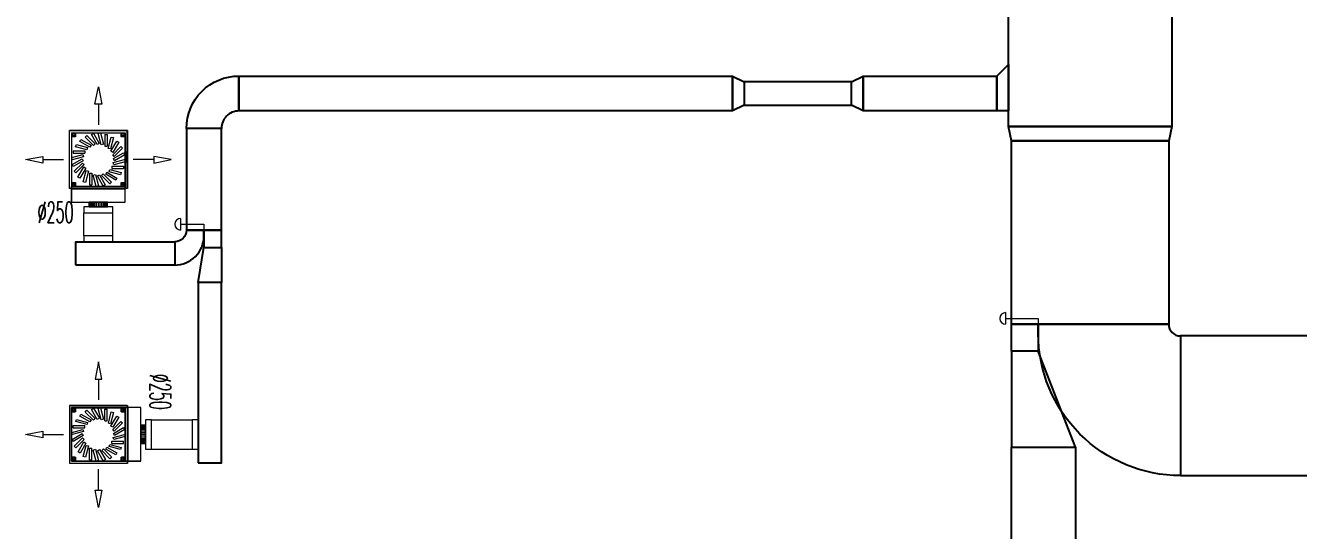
# Model space of a CAD drawing. Header units: inches. Extents: x -172 to 5713, y -54 to 3470.
# Drawn here: x -155 to 938, y 831 to 1265 of the extents above; entities that cross this region are included whole.
import ezdxf
from ezdxf.enums import TextEntityAlignment as Align

# ---------------------------------------------------------------- set-up
doc = ezdxf.new("R2010")
doc.units = ezdxf.units.IN
doc.header["$MEASUREMENT"] = 0
doc.layers.add('MTY-UFLEME-KANALI', color=20, linetype='Continuous')
for name, color, linetype, lineweight in [('MTY-UFLEME-KANALI-CAP', 21, 'Continuous', 0), ('MTY-UFLEME-KANALI-Flex', 21, 'ZIGZAG', 0), ('STM-U-MENFEZ', 2, 'Continuous', 0), ('VDI3805_Objects', 7, 'Continuous', 0)]:
    doc.layers.add(name, color=color, linetype=linetype, lineweight=lineweight)
doc.styles.add('CAP', font='simplxtw.shx', dxfattribs={"width": 0.65})
doc.linetypes.add('ZIGZAG', pattern='A,0.0001,-0.2,[131,ltypeshp.shx,S=0.2,R=0,X=-0.2,Y=0],-0.4,[131,ltypeshp.shx,S=0.2,R=180.00002,X=0.2,Y=0],-0.2', length=0.8001)

# ---------------------------------------------------------------- blocks, each defined once
blk = doc.blocks.new('A$C19886442')
at = {"layer": 'STM-U-MENFEZ'}
for points in [[(5.1, 48.8), (8, 48.8), (5.1, 63.7), (2.3, 48.8), (5.1, 48.8), (5.1, 31)], [(-42.6, 1.2), (-42.6, -1.7), (-57.5, 1.2), (-42.6, 4.1), (-42.6, 1.2), (-24.8, 1.2)], [(5.1, -46.5), (8, -46.5), (5.1, -61.4), (2.3, -46.5), (5.1, -46.5), (5.1, -28.7)]]:
    blk.add_lwpolyline(points, dxfattribs=at)
at = {"layer": 'VDI3805_Objects', "color": 7}
for p, q in [((-19.8, 26.1), (30, 26.1)), ((-19.8, 26.1), (-19.8, -23.7)), ((-6.2, 20.5), (-4.7, 22)), ((-4.7, 22), (2.3, 14.9)), ((-1.8, 24.3), (-1.8, 24.4)), ((-1.8, 24.4), (7.7, 24.4)), ((7.7, 24.3), (-1.8, 24.3)), ((-0.8, 22.8), (1, 23.8)), ((4.2, 14.2), (-0.8, 22.8)), ((1, 23.8), (6, 15.2)), ((5, 23.6), (7, 24.1)), ((7.6, 13.9), (5, 23.6)), ((7, 24.1), (9.6, 14.5)), ((7.7, 24.3), (7.7, 24.4)), ((10.8, 22.9), (12.8, 22.9)), ((10.8, 12.9), (10.8, 22.9)), ((12.8, 12.9), (12.8, 22.9)), ((30, 26.1), (30, -23.7)), ((-14.3, 12.3), (-13.8, 14.2)), ((-4.6, 9.7), (-14.3, 12.3)), ((-13.8, 14.2), (-4.1, 11.6)), ((-10.8, 17), (-9.8, 18.7)), ((-2.1, 12), (-10.8, 17)), ((-9.8, 18.7), (-1.1, 13.7)), ((0.9, 13.5), (-6.2, 20.5)), ((-4.1, 11.6), (-4.6, 9.7)), ((-1.1, 13.7), (-2.1, 12)), ((2.3, 14.9), (0.9, 13.5)), ((6, 15.2), (4.2, 14.2)), ((9.6, 14.5), (7.6, 13.9)), ((10.8, 12.9), (12.8, 12.9)), ((13.7, 11), (16.2, 20.7)), ((15.6, 10.5), (13.7, 11)), ((18.2, 20.1), (15.6, 10.5)), ((15.9, 8.5), (20.9, 17.1)), ((16.2, 20.7), (18.2, 20.1)), ((17.4, 5.4), (24.5, 12.5)), ((22.6, 16.1), (17.6, 7.5)), ((25.9, 11.1), (18.8, 4)), ((20.9, 17.1), (22.6, 16.1)), ((24.5, 12.5), (25.9, 11.1)), ((-17.8, 3), (-8.1, 5.6)), ((-17.3, 1.1), (-17.8, 3)), ((-17.5, -3), (-8.8, 2)), ((-7.6, 3.7), (-17.3, 1.1)), ((-16.5, 8.9), (-6.5, 8.9)), ((-16.5, 6.9), (-16.5, 8.9)), ((-16.5, 6.9), (-6.5, 6.9)), ((-7.8, 0.3), (-16.5, -4.7)), ((-8.8, 2), (-7.8, 0.3)), ((-8.1, 5.6), (-7.6, 3.7)), ((-6.5, 6.9), (-6.5, 8.9)), ((17.6, 7.5), (15.9, 8.5)), ((18.8, 4), (17.4, 5.4)), ((17.9, -1.3), (27.5, 1.3)), ((18.1, 2.1), (26.8, 7.1)), ((19.1, 0.4), (18.1, 2.1)), ((27.8, 5.4), (19.1, 0.4)), ((26.8, 7.1), (27.8, 5.4)), ((27.5, 1.3), (28.1, -0.6)), ((-16.5, -4.7), (-17.5, -3)), ((-15.6, -8.7), (-8.5, -1.6)), ((-14.2, -10.1), (-15.6, -8.7)), ((-7.1, -3), (-14.2, -10.1)), ((-12.3, -13.7), (-7.3, -5.1)), ((-5.6, -6.1), (-10.6, -14.7)), ((-8.5, -1.6), (-7.1, -3)), ((-7.9, -17.7), (-5.3, -8.1)), ((-7.3, -5.1), (-5.6, -6.1)), ((-3.4, -8.6), (-6, -18.3)), ((-5.3, -8.1), (-3.4, -8.6)), ((-2.5, -20.5), (-2.5, -10.5)), ((-2.5, -10.5), (-0.5, -10.5)), ((-0.5, -20.5), (-0.5, -10.5)), ((11.4, -11.3), (12.4, -9.6)), ((12.4, -9.6), (21.1, -14.6)), ((14.4, -9.2), (14.9, -7.3)), ((24.1, -11.8), (14.4, -9.2)), ((14.9, -7.3), (24.6, -9.9)), ((16.8, -4.5), (26.8, -4.5)), ((16.8, -6.5), (16.8, -4.5)), ((16.8, -6.5), (26.8, -6.5)), ((18.4, -3.2), (17.9, -1.3)), ((28.1, -0.6), (18.4, -3.2)), ((24.6, -9.9), (24.1, -11.8)), ((26.8, -6.5), (26.8, -4.5)), ((-10.6, -14.7), (-12.3, -13.7)), ((-6, -18.3), (-7.9, -17.7)), ((-2.5, -20.5), (-0.5, -20.5)), ((0.7, -12.1), (2.7, -11.5)), ((3.3, -21.7), (0.7, -12.1)), ((2.7, -11.5), (5.3, -21.2)), ((5.3, -21.2), (3.3, -21.7)), ((4.3, -12.7), (6.1, -11.7)), ((9.3, -21.4), (4.3, -12.7)), ((6.1, -11.7), (11.1, -20.4)), ((8, -12.5), (9.4, -11.1)), ((15, -19.6), (8, -12.5)), ((11.1, -20.4), (9.3, -21.4)), ((9.4, -11.1), (16.4, -18.1)), ((20.1, -16.3), (11.4, -11.3)), ((16.4, -18.1), (15, -19.6)), ((21.1, -14.6), (20.1, -16.3)), ((30, -23.7), (-19.8, -23.7))]:
    blk.add_line(p, q, dxfattribs=at)
at = {"layer": 'VDI3805_Objects', "color": 0}
for p, q in [((29.9, 26), (-19.7, 26)), ((-19.7, 26), (-19.7, -23.6)), ((29.9, 26), (29.9, -23.6)), ((29.9, -23.6), (-19.7, -23.6))]:
    blk.add_line(p, q, dxfattribs=at)
at = {"layer": 'VDI3805_Objects', "color": 253}
for p, q in [((28.2, 24.3), (-17.9, 24.3)), ((-17.9, -21.8), (-17.9, 24.3)), ((-17.8, 24.2), (28.1, 24.2)), ((-17.8, -21.7), (-17.8, 24.2)), ((-14.8, 23.7), (-17.4, 23.7)), ((-17.4, 23.7), (-17.4, 20.7)), ((-17.4, 23.7), (-14.4, 23.7)), ((-16.4, 22.2), (-16.3, 22.3)), ((-16.3, 22.1), (-16.4, 22.2)), ((-16.3, 22.5), (-16.2, 22.6)), ((-16.3, 22.4), (-16.3, 22.5)), ((-16.3, 22.3), (-16.3, 22.4)), ((-16.3, 22), (-16.3, 22.1)), ((-16.3, 21.9), (-16.3, 22)), ((-16.2, 21.9), (-16.3, 21.9)), ((-16.2, 22.6), (-16.1, 22.6)), ((-16.1, 22.6), (-16, 22.7)), ((-16, 22.7), (-15.9, 22.7)), ((-15.9, 22.7), (-15.8, 22.7)), ((-15.9, 22.7), (-15.9, 22.7)), ((-15.8, 22.7), (-15.7, 22.7)), ((-15.7, 22.7), (-15.6, 22.6)), ((-15.6, 22.6), (-15.5, 22.6)), ((-15.5, 22.6), (-15.4, 22.5)), ((-15.4, 21.9), (-15.5, 21.9)), ((-15.4, 22.5), (-15.4, 22.4)), ((-15.4, 22.4), (-15.4, 22.3)), ((-15.4, 22.3), (-15.4, 22.2)), ((-15.4, 22.2), (-15.4, 22.1)), ((-15.4, 22.1), (-15.4, 22)), ((-15.4, 22), (-15.4, 21.9)), ((-14.8, 23.7), (-14.8, 20.7)), ((-14.4, 23.7), (-14.4, 20.7)), ((24.6, 20.7), (24.6, 23.7)), ((24.6, 23.7), (27.6, 23.7)), ((27.6, 23.7), (25, 23.7)), ((25, 20.7), (25, 23.7)), ((25.6, 22.2), (25.7, 22.3)), ((25.7, 22.1), (25.6, 22.2)), ((25.7, 22.5), (25.8, 22.6)), ((25.7, 22.4), (25.7, 22.5)), ((25.7, 22.3), (25.7, 22.4)), ((25.7, 22), (25.7, 22.1)), ((25.7, 21.9), (25.7, 22)), ((25.8, 21.9), (25.7, 21.9)), ((25.8, 22.6), (25.9, 22.6)), ((25.9, 22.6), (26, 22.7)), ((26, 22.7), (26.1, 22.7)), ((26.1, 22.7), (26.2, 22.7)), ((26.1, 22.7), (26.1, 22.7)), ((26.2, 22.7), (26.3, 22.7)), ((26.3, 22.7), (26.4, 22.6)), ((26.4, 22.6), (26.5, 22.6)), ((26.5, 22.6), (26.6, 22.5)), ((26.6, 21.9), (26.5, 21.9)), ((26.6, 22.5), (26.6, 22.4)), ((26.6, 22.4), (26.6, 22.3)), ((26.6, 22.3), (26.6, 22.2)), ((26.6, 22.2), (26.6, 22.1)), ((26.6, 22.1), (26.6, 22)), ((26.6, 22), (26.6, 21.9)), ((27.6, 20.7), (27.6, 23.7)), ((28.1, 24.2), (28.1, -21.7)), ((28.2, -21.8), (28.2, 24.3)), ((28.2, 24.3), (30.5, 24.3)), ((41.7, 24.3), (28.2, 24.3)), ((30.5, 24.3), (30.5, -21.8)), ((41.7, 24.3), (30.5, 24.3)), ((41.6, -21.8), (41.6, 24.3)), ((41.6, 24.3), (41.7, 24.3)), ((41.7, -21.8), (41.7, 24.3)), ((41.7, -21.8), (41.7, 24.3)), ((-17.4, 20.7), (-14.8, 20.7)), ((-14.4, 20.7), (-17.4, 20.7)), ((-16.1, 21.8), (-16.2, 21.9)), ((-16, 21.7), (-16.1, 21.8)), ((-15.9, 21.7), (-16, 21.7)), ((-15.9, 21.7), (-15.9, 21.7)), ((-15.8, 21.7), (-15.9, 21.7)), ((-15.7, 21.7), (-15.8, 21.7)), ((-15.6, 21.8), (-15.7, 21.7)), ((-15.5, 21.9), (-15.6, 21.8)), ((27.6, 20.7), (24.6, 20.7)), ((25, 20.7), (27.6, 20.7)), ((25.9, 21.8), (25.8, 21.9)), ((26, 21.7), (25.9, 21.8)), ((26.1, 21.7), (26, 21.7)), ((26.1, 21.7), (26.1, 21.7)), ((26.2, 21.7), (26.1, 21.7)), ((26.3, 21.7), (26.2, 21.7)), ((26.4, 21.8), (26.3, 21.7)), ((26.5, 21.9), (26.4, 21.8)), ((41.7, 9), (41.7, 9.1)), ((45.7, 9.1), (41.7, 9.1)), ((41.7, 8.5), (41.7, 9)), ((45.7, 9), (41.7, 9)), ((45.7, 9), (41.7, 9)), ((41.7, 9), (41.7, 8.9)), ((45.7, 8.9), (41.7, 8.9)), ((41.7, 8.9), (41.7, 8.4)), ((41.7, 7.8), (41.7, 8.5)), ((45.7, 8.5), (41.7, 8.5)), ((45.7, 8.4), (41.7, 8.4)), ((41.7, 8.4), (41.7, 7.7)), ((41.7, 6.8), (41.7, 7.8)), ((45.7, 7.8), (41.7, 7.8)), ((45.7, 7.7), (41.7, 7.7)), ((41.7, 7.7), (41.7, 6.7)), ((41.7, 5.6), (41.7, 6.8)), ((45.7, 6.8), (41.7, 6.8)), ((45.7, 6.7), (41.7, 6.7)), ((41.7, 6.7), (41.7, 5.5)), ((41.7, 4.2), (41.7, 5.6)), ((45.7, 5.6), (41.7, 5.6)), ((45.7, 5.5), (41.7, 5.5)), ((41.7, 5.5), (41.7, 4.2)), ((41.7, 2.7), (41.7, 4.2)), ((45.7, 4.2), (41.7, 4.2)), ((45.7, 4.2), (41.7, 4.2)), ((41.7, 4.2), (41.7, 2.7)), ((41.7, 1.2), (41.7, 2.7)), ((45.7, 2.7), (41.7, 2.7)), ((45.7, 2.7), (41.7, 2.7)), ((41.7, 2.7), (41.7, 1.2)), ((41.7, -0.3), (41.7, 1.2)), ((45.7, 1.2), (41.7, 1.2)), ((41.7, 1.2), (41.7, -0.3)), ((45.7, 9), (45.7, 9.1)), ((45.7, 8.5), (45.7, 9)), ((45.7, 8.9), (45.7, 9)), ((45.7, 8.4), (45.7, 8.9)), ((45.7, 7.8), (45.7, 8.5)), ((45.7, 7.7), (45.7, 8.4)), ((45.7, 6.8), (45.7, 7.8)), ((45.7, 6.7), (45.7, 7.7)), ((45.7, 5.6), (45.7, 6.8)), ((45.7, 5.5), (45.7, 6.7)), ((45.7, 4.2), (45.7, 5.6)), ((45.7, 4.2), (45.7, 5.5)), ((45.7, 2.7), (45.7, 4.2)), ((45.7, 2.7), (45.7, 4.2)), ((45.7, 1.2), (45.7, 2.7)), ((45.7, 1.2), (45.7, 2.7)), ((45.7, -0.3), (45.7, 1.2)), ((45.7, -0.3), (45.7, 1.2)), ((41.7, -1.8), (41.7, -0.3)), ((45.7, -0.3), (41.7, -0.3)), ((45.7, -0.3), (41.7, -0.3)), ((41.7, -0.3), (41.7, -1.8)), ((41.7, -3.2), (41.7, -1.8)), ((45.7, -1.8), (41.7, -1.8)), ((45.7, -1.8), (41.7, -1.8)), ((41.7, -1.8), (41.7, -3.1)), ((45.7, -3.1), (41.7, -3.1)), ((41.7, -3.1), (41.7, -4.3)), ((41.7, -4.4), (41.7, -3.2)), ((45.7, -3.2), (41.7, -3.2)), ((45.7, -4.3), (41.7, -4.3)), ((41.7, -4.3), (41.7, -5.3)), ((41.7, -5.4), (41.7, -4.4)), ((45.7, -4.4), (41.7, -4.4)), ((45.7, -5.3), (41.7, -5.3)), ((41.7, -5.3), (41.7, -6)), ((41.7, -6.1), (41.7, -5.4)), ((45.7, -5.4), (41.7, -5.4)), ((45.7, -6), (41.7, -6)), ((41.7, -6), (41.7, -6.4)), ((41.7, -6.5), (41.7, -6.1)), ((45.7, -6.1), (41.7, -6.1)), ((45.7, -6.4), (41.7, -6.4)), ((41.7, -6.4), (41.7, -6.6)), ((41.7, -6.5), (41.7, -6.7)), ((45.7, -6.5), (41.7, -6.5)), ((45.7, -6.6), (41.7, -6.6)), ((45.7, -6.7), (41.7, -6.7)), ((45.7, -1.8), (45.7, -0.3)), ((45.7, -1.8), (45.7, -0.3)), ((45.7, -3.2), (45.7, -1.8)), ((45.7, -3.1), (45.7, -1.8)), ((45.7, -4.3), (45.7, -3.1)), ((45.7, -4.4), (45.7, -3.2)), ((45.7, -5.3), (45.7, -4.3)), ((45.7, -5.4), (45.7, -4.4)), ((45.7, -6), (45.7, -5.3)), ((45.7, -6.1), (45.7, -5.4)), ((45.7, -6.4), (45.7, -6)), ((45.7, -6.5), (45.7, -6.1)), ((45.7, -6.6), (45.7, -6.4)), ((45.7, -6.7), (45.7, -6.5)), ((-17.9, -21.8), (28.2, -21.8)), ((28.1, -21.7), (-17.8, -21.7)), ((-14.8, -18.3), (-17.4, -18.3)), ((-17.4, -18.3), (-17.4, -21.3)), ((-17.4, -18.3), (-14.4, -18.3)), ((-17.4, -21.3), (-14.8, -21.3)), ((-14.4, -21.3), (-17.4, -21.3)), ((-16.4, -19.8), (-16.3, -19.7)), ((-16.3, -19.9), (-16.4, -19.8)), ((-16.3, -19.5), (-16.2, -19.4)), ((-16.3, -19.6), (-16.3, -19.5)), ((-16.3, -19.7), (-16.3, -19.6)), ((-16.3, -20), (-16.3, -19.9)), ((-16.3, -20.1), (-16.3, -20)), ((-16.2, -20.1), (-16.3, -20.1)), ((-16.2, -19.4), (-16.1, -19.4)), ((-16.1, -20.2), (-16.2, -20.1)), ((-16.1, -19.4), (-16, -19.3)), ((-16, -20.3), (-16.1, -20.2)), ((-16, -19.3), (-15.9, -19.3)), ((-15.9, -20.3), (-16, -20.3)), ((-15.9, -19.3), (-15.8, -19.3)), ((-15.9, -19.3), (-15.9, -19.3)), ((-15.8, -20.3), (-15.9, -20.3)), ((-15.9, -20.3), (-15.9, -20.3)), ((-15.8, -19.3), (-15.7, -19.3)), ((-15.7, -20.3), (-15.8, -20.3)), ((-15.7, -19.3), (-15.6, -19.4)), ((-15.6, -20.2), (-15.7, -20.3)), ((-15.6, -19.4), (-15.5, -19.4)), ((-15.5, -20.1), (-15.6, -20.2)), ((-15.5, -19.4), (-15.4, -19.5)), ((-15.4, -20.1), (-15.5, -20.1)), ((-15.4, -19.5), (-15.4, -19.6)), ((-15.4, -19.6), (-15.4, -19.7)), ((-15.4, -19.7), (-15.4, -19.8)), ((-15.4, -19.8), (-15.4, -19.9)), ((-15.4, -19.9), (-15.4, -20)), ((-15.4, -20), (-15.4, -20.1)), ((-14.8, -18.3), (-14.8, -21.3)), ((-14.4, -18.3), (-14.4, -21.3)), ((24.6, -21.3), (24.6, -18.3)), ((24.6, -18.3), (27.6, -18.3)), ((27.6, -21.3), (24.6, -21.3)), ((27.6, -18.3), (25, -18.3)), ((25, -21.3), (25, -18.3)), ((25, -21.3), (27.6, -21.3)), ((25.6, -19.8), (25.7, -19.7)), ((25.7, -19.9), (25.6, -19.8)), ((25.7, -19.5), (25.8, -19.4)), ((25.7, -19.6), (25.7, -19.5)), ((25.7, -19.7), (25.7, -19.6)), ((25.7, -20), (25.7, -19.9)), ((25.7, -20.1), (25.7, -20)), ((25.8, -20.1), (25.7, -20.1)), ((25.8, -19.4), (25.9, -19.4)), ((25.9, -20.2), (25.8, -20.1)), ((25.9, -19.4), (26, -19.3)), ((26, -20.3), (25.9, -20.2)), ((26, -19.3), (26.1, -19.3)), ((26.1, -20.3), (26, -20.3)), ((26.1, -19.3), (26.2, -19.3)), ((26.1, -19.3), (26.1, -19.3)), ((26.1, -20.3), (26.1, -20.3)), ((26.2, -20.3), (26.1, -20.3)), ((26.2, -19.3), (26.3, -19.3)), ((26.3, -20.3), (26.2, -20.3)), ((26.3, -19.3), (26.4, -19.4)), ((26.4, -20.2), (26.3, -20.3)), ((26.4, -19.4), (26.5, -19.4)), ((26.5, -20.1), (26.4, -20.2)), ((26.5, -19.4), (26.6, -19.5)), ((26.6, -20.1), (26.5, -20.1)), ((26.6, -19.5), (26.6, -19.6)), ((26.6, -19.6), (26.6, -19.7)), ((26.6, -19.7), (26.6, -19.8)), ((26.6, -19.8), (26.6, -19.9)), ((26.6, -19.9), (26.6, -20)), ((26.6, -20), (26.6, -20.1)), ((27.6, -21.3), (27.6, -18.3)), ((28.2, -21.8), (30.5, -21.8)), ((41.7, -21.8), (28.2, -21.8)), ((30.5, -21.8), (41.7, -21.8)), ((41.7, -21.8), (41.6, -21.8))]:
    blk.add_line(p, q, dxfattribs=at)
at = {"layer": 'VDI3805_Objects', "color": 38}
for p, q in [((-1.6, 24.4), (-1.7, 24.4)), ((-1.7, 24.4), (-1.7, 24.3)), ((-1.7, 24.4), (-1.5, 24.4)), ((-1.7, 24.3), (-1.6, 24.3)), ((-1.5, 24.3), (-1.7, 24.3)), ((-1.4, 24.4), (-1.6, 24.4)), ((-1.6, 24.4), (-1.6, 24.3)), ((-1.6, 24.3), (-1.4, 24.3)), ((-1.5, 24.4), (-1.5, 24.3)), ((-1.4, 24.4), (-1.2, 24.4)), ((-1.4, 24.4), (-1.4, 24.3)), ((-1.4, 24.4), (-1.4, 24.4)), ((-1.4, 24.4), (-1.4, 24.3)), ((-1.2, 24.3), (-1.4, 24.3)), ((-1.4, 24.3), (-1.4, 24.3)), ((-1.2, 24.4), (-1.2, 24.3)), ((-0.9, 24.4), (-1.1, 24.4)), ((-1.1, 24.3), (-1.1, 24.4)), ((-0.9, 24.3), (-1.1, 24.3)), ((-0.9, 24.3), (-0.9, 24.4)), ((-0.7, 24.4), (-0.8, 24.4)), ((-0.8, 24.4), (-0.8, 24.3)), ((-0.8, 24.4), (-0.7, 24.4)), ((-0.8, 24.3), (-0.7, 24.3)), ((-0.7, 24.3), (-0.8, 24.3)), ((-0.4, 24.4), (-0.7, 24.4)), ((-0.7, 24.4), (-0.7, 24.3)), ((-0.7, 24.4), (-0.7, 24.3)), ((-0.7, 24.4), (-0.4, 24.4)), ((-0.7, 24.3), (-0.4, 24.3)), ((-0.4, 24.3), (-0.7, 24.3)), ((-0.3, 24.4), (-0.4, 24.4)), ((-0.4, 24.4), (-0.4, 24.3)), ((-0.4, 24.4), (-0.4, 24.3)), ((-0.4, 24.4), (-0.3, 24.4)), ((-0.4, 24.3), (-0.3, 24.3)), ((-0.3, 24.3), (-0.4, 24.3)), ((-0.3, 24.4), (-0.3, 24.3)), ((0, 24.4), (-0.1, 24.4)), ((-0.1, 24.4), (-0.1, 24.3)), ((-0.1, 24.3), (0, 24.3)), ((0.3, 24.4), (0, 24.4)), ((0, 24.4), (0, 24.3)), ((0, 24.3), (0.3, 24.3)), ((0.3, 24.4), (0.4, 24.4)), ((0.3, 24.4), (0.3, 24.3)), ((0.4, 24.3), (0.3, 24.3)), ((0.4, 24.4), (0.4, 24.3)), ((0.6, 24.4), (0.6, 24.4)), ((0.6, 24.4), (0.6, 24.3)), ((0.6, 24.4), (0.6, 24.4)), ((0.6, 24.4), (0.6, 24.3)), ((0.6, 24.4), (0.6, 24.4)), ((0.6, 24.4), (0.6, 24.3)), ((0.6, 24.4), (0.7, 24.4)), ((0.7, 24.4), (0.6, 24.4)), ((0.6, 24.4), (0.6, 24.3)), ((0.6, 24.4), (0.6, 24.4)), ((0.6, 24.4), (0.6, 24.3)), ((0.6, 24.4), (0.6, 24.4)), ((0.6, 24.4), (0.6, 24.3)), ((0.6, 24.4), (0.6, 24.4)), ((0.6, 24.4), (0.6, 24.3)), ((0.6, 24.4), (0.6, 24.4)), ((0.6, 24.4), (0.6, 24.3)), ((0.6, 24.4), (0.6, 24.4)), ((0.6, 24.4), (0.6, 24.3)), ((0.6, 24.4), (0.7, 24.4)), ((0.7, 24.4), (0.6, 24.4)), ((0.6, 24.4), (0.6, 24.3)), ((0.6, 24.4), (0.6, 24.4)), ((0.6, 24.4), (0.6, 24.3)), ((0.6, 24.4), (0.6, 24.4)), ((0.6, 24.3), (0.6, 24.3)), ((0.6, 24.3), (0.6, 24.3)), ((0.6, 24.3), (0.6, 24.3)), ((0.7, 24.3), (0.6, 24.3)), ((0.6, 24.3), (0.7, 24.3)), ((0.6, 24.3), (0.6, 24.3)), ((0.6, 24.3), (0.6, 24.3)), ((0.6, 24.3), (0.6, 24.3)), ((0.6, 24.3), (0.6, 24.3)), ((0.6, 24.3), (0.6, 24.3)), ((0.7, 24.3), (0.6, 24.3)), ((0.6, 24.3), (0.7, 24.3)), ((0.6, 24.3), (0.6, 24.3)), ((0.6, 24.3), (0.6, 24.3)), ((0.7, 24.4), (0.7, 24.3)), ((0.7, 24.4), (0.7, 24.4)), ((0.7, 24.4), (0.7, 24.3)), ((0.7, 24.4), (0.8, 24.4)), ((0.8, 24.4), (0.7, 24.4)), ((0.7, 24.4), (0.7, 24.3)), ((0.7, 24.4), (0.7, 24.4)), ((0.7, 24.4), (0.7, 24.3)), ((0.7, 24.4), (0.7, 24.3)), ((0.7, 24.4), (0.7, 24.4)), ((0.7, 24.4), (0.7, 24.3)), ((0.7, 24.4), (0.8, 24.4)), ((0.8, 24.4), (0.7, 24.4)), ((0.7, 24.4), (0.7, 24.3)), ((0.7, 24.4), (0.7, 24.4)), ((0.7, 24.4), (0.7, 24.3)), ((0.7, 24.3), (0.7, 24.3)), ((0.8, 24.3), (0.7, 24.3)), ((0.7, 24.3), (0.8, 24.3)), ((0.7, 24.3), (0.7, 24.3)), ((0.7, 24.3), (0.7, 24.3)), ((0.8, 24.3), (0.7, 24.3)), ((0.7, 24.3), (0.8, 24.3)), ((0.7, 24.3), (0.7, 24.3)), ((0.8, 24.4), (0.8, 24.3)), ((0.8, 24.4), (0.8, 24.4)), ((0.8, 24.4), (0.8, 24.3)), ((0.8, 24.4), (0.8, 24.4)), ((0.8, 24.4), (0.8, 24.3)), ((0.8, 24.4), (0.9, 24.4)), ((0.9, 24.4), (0.8, 24.4)), ((0.8, 24.4), (0.8, 24.3)), ((0.8, 24.4), (0.8, 24.4)), ((0.8, 24.4), (0.8, 24.3)), ((0.8, 24.4), (0.8, 24.4)), ((0.8, 24.4), (0.8, 24.3)), ((0.8, 24.4), (0.8, 24.3)), ((0.8, 24.4), (0.9, 24.4)), ((0.9, 24.4), (0.8, 24.4)), ((0.8, 24.4), (0.8, 24.3)), ((0.8, 24.3), (0.8, 24.3)), ((0.8, 24.3), (0.8, 24.3)), ((0.9, 24.3), (0.8, 24.3)), ((0.8, 24.3), (0.9, 24.3)), ((0.8, 24.3), (0.8, 24.3)), ((0.8, 24.3), (0.8, 24.3)), ((0.9, 24.3), (0.8, 24.3)), ((0.8, 24.3), (0.9, 24.3)), ((0.9, 24.4), (0.9, 24.3)), ((0.9, 24.4), (0.9, 24.4)), ((0.9, 24.4), (0.9, 24.3)), ((0.9, 24.4), (0.9, 24.4)), ((0.9, 24.4), (0.9, 24.3)), ((0.9, 24.4), (0.9, 24.4)), ((0.9, 24.4), (0.9, 24.3)), ((0.9, 24.4), (0.9, 24.4)), ((0.9, 24.4), (0.9, 24.3)), ((0.9, 24.4), (0.9, 24.4)), ((0.9, 24.4), (0.9, 24.3)), ((0.9, 24.4), (0.9, 24.4)), ((0.9, 24.4), (0.9, 24.3)), ((0.9, 24.4), (0.9, 24.4)), ((0.9, 24.4), (0.9, 24.3)), ((0.9, 24.4), (0.9, 24.4)), ((0.9, 24.4), (0.9, 24.3)), ((0.9, 24.4), (0.9, 24.3)), ((0.9, 24.4), (0.9, 24.4)), ((0.9, 24.4), (0.9, 24.3)), ((0.9, 24.4), (1, 24.4)), ((1, 24.4), (0.9, 24.4)), ((0.9, 24.4), (0.9, 24.3)), ((0.9, 24.4), (0.9, 24.4)), ((0.9, 24.4), (0.9, 24.3)), ((0.9, 24.3), (0.9, 24.3)), ((0.9, 24.3), (0.9, 24.3)), ((0.9, 24.3), (0.9, 24.3)), ((0.9, 24.3), (0.9, 24.3)), ((0.9, 24.3), (0.9, 24.3)), ((0.9, 24.3), (0.9, 24.3)), ((0.9, 24.3), (0.9, 24.3)), ((0.9, 24.3), (0.9, 24.3)), ((0.9, 24.3), (0.9, 24.3)), ((1, 24.3), (0.9, 24.3)), ((0.9, 24.3), (1, 24.3)), ((0.9, 24.3), (0.9, 24.3)), ((1, 24.4), (1, 24.3)), ((1, 24.4), (1, 24.4)), ((1, 24.4), (1, 24.3)), ((1, 24.4), (1, 24.4)), ((1, 24.4), (1, 24.3)), ((1, 24.4), (1, 24.4)), ((1, 24.4), (1, 24.3)), ((1, 24.4), (1, 24.4)), ((1, 24.4), (1, 24.3)), ((1, 24.4), (1, 24.4)), ((1, 24.4), (1, 24.3)), ((1, 24.3), (1, 24.3)), ((1, 24.3), (1, 24.3)), ((1, 24.3), (1, 24.3)), ((1, 24.3), (1, 24.3)), ((1, 24.3), (1, 24.3)), ((1.2, 24.4), (1.6, 24.4)), ((1.2, 24.4), (1.2, 24.3)), ((1.2, 24.4), (1.5, 24.4)), ((1.6, 24.3), (1.2, 24.3)), ((1.5, 24.3), (1.2, 24.3)), ((1.5, 24.4), (1.5, 24.3)), ((1.6, 24.4), (1.6, 24.3)), ((2.3, 24.4), (1.7, 24.4)), ((1.7, 24.4), (1.7, 24.3)), ((1.7, 24.4), (1.9, 24.4)), ((1.7, 24.3), (2.3, 24.3)), ((1.9, 24.3), (1.7, 24.3)), ((1.9, 24.4), (1.9, 24.3)), ((1.9, 24.4), (2.1, 24.4)), ((2.1, 24.3), (1.9, 24.3)), ((2.1, 24.4), (2.1, 24.3)), ((2.1, 24.4), (2.3, 24.4)), ((2.3, 24.3), (2.1, 24.3)), ((2.4, 24.4), (2.3, 24.4)), ((2.3, 24.4), (2.3, 24.3)), ((2.3, 24.4), (2.3, 24.4)), ((2.3, 24.4), (2.3, 24.3)), ((2.3, 24.4), (2.3, 24.3)), ((2.3, 24.3), (2.4, 24.3)), ((2.3, 24.3), (2.3, 24.3)), ((2.5, 24.4), (2.4, 24.4)), ((2.4, 24.4), (2.4, 24.3)), ((2.4, 24.4), (2.4, 24.4)), ((2.4, 24.4), (2.4, 24.3)), ((2.4, 24.4), (2.4, 24.4)), ((2.4, 24.4), (2.4, 24.3)), ((2.4, 24.4), (2.4, 24.4)), ((2.4, 24.4), (2.4, 24.3)), ((2.4, 24.3), (2.4, 24.4)), ((2.4, 24.4), (2.4, 24.4)), ((2.4, 24.3), (2.4, 24.4)), ((2.4, 24.4), (2.4, 24.4)), ((2.4, 24.3), (2.4, 24.4)), ((2.4, 24.4), (2.4, 24.4)), ((2.5, 24.4), (2.4, 24.4)), ((2.4, 24.3), (2.4, 24.4)), ((2.4, 24.3), (2.4, 24.4)), ((2.4, 24.4), (2.4, 24.4)), ((2.4, 24.3), (2.5, 24.3)), ((2.4, 24.3), (2.4, 24.3)), ((2.4, 24.3), (2.4, 24.3)), ((2.4, 24.3), (2.4, 24.3)), ((2.4, 24.3), (2.4, 24.3)), ((2.4, 24.3), (2.4, 24.3)), ((2.4, 24.3), (2.4, 24.3)), ((2.4, 24.3), (2.5, 24.3)), ((2.4, 24.3), (2.4, 24.3)), ((2.6, 24.4), (2.5, 24.4)), ((2.5, 24.4), (2.5, 24.3)), ((2.5, 24.4), (2.5, 24.4)), ((2.5, 24.4), (2.5, 24.3)), ((2.5, 24.3), (2.5, 24.4)), ((2.5, 24.3), (2.5, 24.4)), ((2.5, 24.4), (2.5, 24.4)), ((2.5, 24.3), (2.5, 24.4)), ((2.5, 24.4), (2.5, 24.4)), ((2.6, 24.4), (2.5, 24.4)), ((2.7, 24.4), (2.5, 24.4)), ((2.5, 24.4), (2.5, 24.3)), ((2.5, 24.4), (2.5, 24.4)), ((2.5, 24.4), (2.5, 24.3)), ((2.5, 24.4), (2.5, 24.4)), ((2.5, 24.4), (2.5, 24.3)), ((2.5, 24.4), (2.5, 24.4)), ((2.5, 24.4), (2.5, 24.3)), ((2.5, 24.4), (2.5, 24.4)), ((2.5, 24.4), (2.5, 24.3)), ((2.5, 24.4), (2.5, 24.4)), ((2.5, 24.4), (2.5, 24.3)), ((2.5, 24.4), (2.5, 24.4)), ((2.5, 24.4), (2.5, 24.3)), ((2.5, 24.4), (2.5, 24.4)), ((2.5, 24.4), (2.5, 24.3)), ((2.5, 24.4), (2.5, 24.4)), ((2.5, 24.4), (2.5, 24.3)), ((2.5, 24.4), (2.5, 24.4)), ((2.5, 24.4), (2.5, 24.3)), ((2.5, 24.4), (2.5, 24.4)), ((2.5, 24.4), (2.5, 24.3)), ((2.5, 24.4), (2.5, 24.4)), ((2.5, 24.4), (2.5, 24.3)), ((2.5, 24.4), (2.5, 24.4)), ((2.5, 24.4), (2.5, 24.3)), ((2.5, 24.4), (2.5, 24.4)), ((2.5, 24.4), (2.5, 24.3)), ((2.5, 24.4), (2.5, 24.4)), ((2.5, 24.4), (2.5, 24.3)), ((2.5, 24.4), (2.5, 24.4)), ((2.5, 24.4), (2.5, 24.3)), ((2.5, 24.4), (2.5, 24.4)), ((2.5, 24.4), (2.5, 24.3)), ((2.5, 24.4), (2.5, 24.4)), ((2.5, 24.4), (2.5, 24.3)), ((2.5, 24.4), (2.6, 24.4)), ((2.5, 24.3), (2.5, 24.4)), ((2.5, 24.4), (2.5, 24.4)), ((2.5, 24.3), (2.5, 24.4)), ((2.5, 24.4), (2.5, 24.4)), ((2.5, 24.3), (2.5, 24.4)), ((2.5, 24.4), (2.5, 24.4)), ((2.5, 24.3), (2.5, 24.4)), ((2.5, 24.3), (2.5, 24.4)), ((2.5, 24.4), (2.5, 24.4)), ((2.5, 24.3), (2.5, 24.4)), ((2.5, 24.4), (2.5, 24.4)), ((2.5, 24.3), (2.5, 24.4)), ((2.5, 24.4), (2.5, 24.4)), ((2.5, 24.3), (2.5, 24.4)), ((2.5, 24.4), (2.5, 24.4)), ((2.5, 24.4), (2.5, 24.4)), ((2.6, 24.4), (2.5, 24.4)), ((2.5, 24.3), (2.6, 24.3)), ((2.5, 24.3), (2.5, 24.3)), ((2.5, 24.3), (2.5, 24.3)), ((2.5, 24.3), (2.5, 24.3)), ((2.5, 24.3), (2.6, 24.3)), ((2.5, 24.3), (2.7, 24.3)), ((2.5, 24.3), (2.5, 24.3)), ((2.5, 24.3), (2.5, 24.3)), ((2.5, 24.3), (2.5, 24.3)), ((2.5, 24.3), (2.5, 24.3)), ((2.5, 24.3), (2.5, 24.3)), ((2.5, 24.3), (2.5, 24.3)), ((2.5, 24.3), (2.5, 24.3)), ((2.5, 24.3), (2.5, 24.3)), ((2.5, 24.3), (2.5, 24.3)), ((2.5, 24.3), (2.5, 24.3)), ((2.5, 24.3), (2.5, 24.3)), ((2.5, 24.3), (2.5, 24.3)), ((2.5, 24.3), (2.5, 24.3)), ((2.5, 24.3), (2.5, 24.3)), ((2.5, 24.3), (2.5, 24.3)), ((2.5, 24.3), (2.5, 24.3)), ((2.5, 24.3), (2.5, 24.3)), ((2.6, 24.3), (2.5, 24.3)), ((2.5, 24.3), (2.5, 24.3)), ((2.5, 24.3), (2.5, 24.3)), ((2.5, 24.3), (2.5, 24.3)), ((2.5, 24.3), (2.5, 24.3)), ((2.5, 24.3), (2.5, 24.3)), ((2.5, 24.3), (2.5, 24.3)), ((2.5, 24.3), (2.5, 24.3)), ((2.5, 24.3), (2.5, 24.3)), ((2.5, 24.3), (2.5, 24.3)), ((2.5, 24.3), (2.6, 24.3)), ((2.6, 24.4), (2.6, 24.4)), ((2.6, 24.4), (2.6, 24.3)), ((2.7, 24.4), (2.6, 24.4)), ((2.6, 24.3), (2.6, 24.4)), ((2.6, 24.4), (2.6, 24.4)), ((2.6, 24.3), (2.6, 24.4)), ((2.6, 24.4), (2.6, 24.4)), ((2.7, 24.4), (2.6, 24.4)), ((2.6, 24.4), (2.6, 24.3)), ((2.6, 24.4), (2.6, 24.3)), ((2.6, 24.4), (2.6, 24.4)), ((2.6, 24.4), (2.6, 24.3)), ((2.6, 24.4), (2.7, 24.4)), ((2.6, 24.3), (2.6, 24.3)), ((2.7, 24.3), (2.6, 24.3)), ((2.6, 24.3), (2.6, 24.3)), ((2.6, 24.3), (2.6, 24.3)), ((2.6, 24.3), (2.7, 24.3)), ((2.6, 24.3), (2.6, 24.3)), ((2.7, 24.3), (2.6, 24.3)), ((2.7, 24.4), (2.8, 24.4)), ((2.7, 24.4), (2.7, 24.4)), ((2.7, 24.4), (2.7, 24.4)), ((2.7, 24.3), (2.7, 24.4)), ((2.7, 24.3), (2.7, 24.4)), ((2.7, 24.4), (2.7, 24.4)), ((2.7, 24.3), (2.7, 24.4)), ((2.7, 24.4), (2.7, 24.4)), ((2.7, 24.3), (2.7, 24.4)), ((2.7, 24.4), (2.7, 24.4)), ((2.8, 24.4), (2.7, 24.4)), ((2.7, 24.4), (2.7, 24.3)), ((2.7, 24.4), (2.7, 24.3)), ((2.7, 24.4), (2.7, 24.3)), ((2.7, 24.4), (2.7, 24.3)), ((2.8, 24.3), (2.7, 24.3)), ((2.7, 24.3), (2.7, 24.3)), ((2.7, 24.3), (2.7, 24.3)), ((2.7, 24.3), (2.7, 24.3)), ((2.7, 24.3), (2.7, 24.3)), ((2.7, 24.3), (2.7, 24.3)), ((2.7, 24.3), (2.8, 24.3)), ((2.8, 24.4), (2.8, 24.3)), ((2.8, 24.4), (2.8, 24.4)), ((2.8, 24.4), (2.8, 24.4)), ((2.8, 24.4), (2.8, 24.4)), ((2.8, 24.3), (2.8, 24.4)), ((2.8, 24.4), (2.8, 24.3)), ((2.8, 24.4), (2.8, 24.3)), ((2.8, 24.4), (2.8, 24.3)), ((2.8, 24.3), (2.8, 24.4)), ((2.8, 24.4), (2.8, 24.4)), ((2.8, 24.3), (2.8, 24.3)), ((2.8, 24.3), (2.8, 24.3)), ((2.8, 24.3), (2.8, 24.3)), ((2.8, 24.3), (2.8, 24.3)), ((3.3, 24.4), (2.9, 24.4)), ((2.9, 24.4), (2.9, 24.3)), ((2.9, 24.4), (2.9, 24.4)), ((2.9, 24.4), (2.9, 24.3)), ((2.9, 24.4), (3.2, 24.4)), ((2.9, 24.3), (3.3, 24.3)), ((2.9, 24.3), (2.9, 24.3)), ((3.2, 24.3), (2.9, 24.3)), ((3.3, 24.4), (3, 24.4)), ((3, 24.4), (3, 24.3)), ((3, 24.4), (3, 24.4)), ((3, 24.4), (3, 24.3)), ((3, 24.4), (3.3, 24.4)), ((3.3, 24.4), (3, 24.4)), ((3, 24.4), (3, 24.3)), ((3, 24.4), (3.8, 24.4)), ((3, 24.3), (3.3, 24.3)), ((3, 24.3), (3, 24.3)), ((3.3, 24.3), (3, 24.3)), ((3, 24.3), (3.3, 24.3)), ((3.8, 24.3), (3, 24.3)), ((3.4, 24.4), (3.1, 24.4)), ((3.1, 24.4), (3.1, 24.3)), ((3.1, 24.4), (3.1, 24.4)), ((3.1, 24.4), (3.1, 24.3)), ((3.1, 24.4), (3.4, 24.4)), ((3.1, 24.3), (3.4, 24.3)), ((3.1, 24.3), (3.1, 24.3)), ((3.4, 24.3), (3.1, 24.3)), ((3.2, 24.4), (3.2, 24.3)), ((3.2, 24.4), (3.3, 24.4)), ((3.4, 24.4), (3.2, 24.4)), ((3.2, 24.4), (3.2, 24.3)), ((3.2, 24.4), (3.2, 24.4)), ((3.2, 24.4), (3.2, 24.3)), ((3.2, 24.4), (3.5, 24.4)), ((3.3, 24.4), (3.2, 24.4)), ((3.2, 24.4), (3.2, 24.3)), ((3.2, 24.4), (3.4, 24.4)), ((3.3, 24.3), (3.2, 24.3)), ((3.2, 24.3), (3.4, 24.3)), ((3.2, 24.3), (3.2, 24.3)), ((3.5, 24.3), (3.2, 24.3)), ((3.2, 24.3), (3.3, 24.3)), ((3.4, 24.3), (3.2, 24.3)), ((3.3, 24.4), (3.3, 24.3)), ((3.3, 24.4), (3.3, 24.3)), ((3.3, 24.4), (3.3, 24.4)), ((3.3, 24.4), (3.3, 24.3)), ((3.4, 24.4), (3.3, 24.4)), ((3.3, 24.4), (3.3, 24.3)), ((4.1, 24.4), (3.3, 24.4)), ((3.3, 24.4), (3.3, 24.3)), ((3.3, 24.3), (3.3, 24.3)), ((3.3, 24.3), (3.4, 24.3)), ((3.3, 24.3), (4.1, 24.3)), ((3.4, 24.4), (3.4, 24.3)), ((3.4, 24.4), (3.4, 24.4)), ((3.4, 24.4), (3.4, 24.3)), ((3.5, 24.4), (3.4, 24.4)), ((3.4, 24.4), (3.4, 24.3)), ((3.4, 24.4), (3.4, 24.3)), ((3.4, 24.4), (3.4, 24.4)), ((3.4, 24.4), (3.4, 24.3)), ((3.4, 24.3), (3.4, 24.3)), ((3.4, 24.3), (3.5, 24.3)), ((3.4, 24.3), (3.4, 24.3)), ((3.5, 24.4), (3.5, 24.3)), ((3.5, 24.4), (3.9, 24.4)), ((3.6, 24.4), (3.5, 24.4)), ((3.5, 24.4), (3.5, 24.3)), ((3.9, 24.3), (3.5, 24.3)), ((3.5, 24.3), (3.6, 24.3)), ((3.6, 24.4), (3.8, 24.4)), ((3.8, 24.4), (3.6, 24.4)), ((3.6, 24.4), (3.6, 24.3)), ((3.6, 24.4), (3.6, 24.4)), ((3.6, 24.4), (3.6, 24.3)), ((3.9, 24.4), (3.6, 24.4)), ((3.6, 24.4), (3.6, 24.3)), ((3.6, 24.4), (3.9, 24.4)), ((3.7, 24.4), (3.6, 24.4)), ((3.6, 24.4), (3.6, 24.3)), ((3.8, 24.3), (3.6, 24.3)), ((3.6, 24.3), (3.8, 24.3)), ((3.6, 24.3), (3.6, 24.3)), ((3.6, 24.3), (3.9, 24.3)), ((3.9, 24.3), (3.6, 24.3)), ((3.6, 24.3), (3.7, 24.3)), ((3.7, 24.4), (3.7, 24.4)), ((3.7, 24.4), (3.7, 24.3)), ((3.7, 24.4), (3.7, 24.4)), ((3.7, 24.4), (3.7, 24.3)), ((3.7, 24.4), (3.7, 24.4)), ((3.7, 24.4), (3.7, 24.3)), ((4, 24.4), (3.7, 24.4)), ((3.7, 24.4), (3.7, 24.3)), ((3.7, 24.4), (4, 24.4)), ((4.1, 24.4), (3.7, 24.4)), ((3.7, 24.4), (3.7, 24.3)), ((3.7, 24.4), (3.7, 24.4)), ((3.7, 24.4), (3.7, 24.3)), ((3.7, 24.3), (3.7, 24.3)), ((3.7, 24.3), (3.7, 24.3)), ((3.7, 24.3), (3.7, 24.3)), ((3.7, 24.3), (4, 24.3)), ((4, 24.3), (3.7, 24.3)), ((3.7, 24.3), (4.1, 24.3)), ((3.7, 24.3), (3.7, 24.3)), ((3.8, 24.4), (3.8, 24.3)), ((3.8, 24.4), (3.8, 24.4)), ((3.8, 24.4), (3.8, 24.3)), ((3.8, 24.4), (4.1, 24.4)), ((3.8, 24.4), (3.8, 24.3)), ((3.8, 24.3), (3.8, 24.3)), ((4.1, 24.3), (3.8, 24.3)), ((3.9, 24.4), (3.9, 24.3)), ((3.9, 24.4), (3.9, 24.4)), ((3.9, 24.4), (3.9, 24.3)), ((3.9, 24.4), (3.9, 24.3)), ((3.9, 24.4), (4, 24.4)), ((3.9, 24.3), (3.9, 24.3)), ((4, 24.3), (3.9, 24.3)), ((4, 24.4), (4, 24.3)), ((4, 24.4), (4, 24.3)), ((4, 24.4), (4.1, 24.4)), ((4.1, 24.3), (4, 24.3)), ((4.2, 24.4), (4.1, 24.4)), ((4.1, 24.4), (4.1, 24.3)), ((4.1, 24.4), (4.1, 24.3)), ((4.1, 24.4), (4.1, 24.3)), ((4.2, 24.3), (4.1, 24.3)), ((4.3, 24.4), (4.2, 24.4)), ((4.2, 24.4), (4.2, 24.3)), ((4.2, 24.4), (4.2, 24.4)), ((4.2, 24.4), (4.2, 24.3)), ((4.2, 24.4), (4.2, 24.4)), ((4.2, 24.4), (4.2, 24.3)), ((4.2, 24.3), (4.3, 24.3)), ((4.2, 24.3), (4.2, 24.3)), ((4.2, 24.3), (4.2, 24.3)), ((4.3, 24.4), (4.4, 24.4)), ((4.3, 24.4), (4.3, 24.3)), ((4.4, 24.3), (4.3, 24.3)), ((4.4, 24.4), (4.4, 24.3)), ((4.4, 24.4), (4.5, 24.4)), ((4.4, 24.3), (4.4, 24.4)), ((4.4, 24.4), (4.5, 24.4)), ((4.4, 24.3), (4.4, 24.4)), ((4.4, 24.4), (4.4, 24.4)), ((4.4, 24.3), (4.4, 24.4)), ((4.4, 24.4), (4.4, 24.4)), ((4.5, 24.3), (4.4, 24.3)), ((4.5, 24.3), (4.4, 24.3)), ((4.4, 24.3), (4.4, 24.3)), ((4.4, 24.3), (4.4, 24.3)), ((4.5, 24.4), (4.5, 24.3)), ((4.5, 24.4), (4.6, 24.4)), ((4.5, 24.3), (4.5, 24.4)), ((4.5, 24.4), (4.6, 24.4)), ((4.5, 24.3), (4.5, 24.4)), ((4.5, 24.4), (4.5, 24.4)), ((4.6, 24.3), (4.5, 24.3)), ((4.6, 24.3), (4.5, 24.3)), ((4.5, 24.3), (4.5, 24.3)), ((4.6, 24.4), (4.6, 24.3)), ((4.6, 24.4), (4.7, 24.4)), ((4.6, 24.3), (4.6, 24.4)), ((4.6, 24.4), (4.7, 24.4)), ((4.6, 24.3), (4.6, 24.4)), ((4.6, 24.4), (4.6, 24.4)), ((4.7, 24.3), (4.6, 24.3)), ((4.7, 24.3), (4.6, 24.3)), ((4.6, 24.3), (4.6, 24.3)), ((4.7, 24.4), (4.7, 24.3)), ((4.7, 24.3), (4.7, 24.4)), ((4.7, 24.4), (4.7, 24.4)), ((4.8, 24.4), (4.7, 24.4)), ((4.9, 24.4), (4.7, 24.4)), ((4.7, 24.3), (4.7, 24.3)), ((4.7, 24.3), (4.8, 24.3)), ((4.7, 24.3), (4.9, 24.3)), ((4.8, 24.3), (4.8, 24.4)), ((4.9, 24.4), (4.8, 24.4)), ((4.8, 24.3), (4.9, 24.3)), ((4.9, 24.3), (4.9, 24.4)), ((4.9, 24.3), (4.9, 24.4)), ((4.9, 24.4), (4.9, 24.4)), ((5, 24.4), (4.9, 24.4)), ((5, 24.4), (4.9, 24.4)), ((4.9, 24.4), (4.9, 24.3)), ((4.9, 24.3), (4.9, 24.3)), ((4.9, 24.3), (5, 24.3)), ((4.9, 24.3), (5, 24.3)), ((5, 24.3), (5, 24.4)), ((5, 24.3), (5, 24.4)), ((5, 24.4), (5, 24.4)), ((5.1, 24.4), (5, 24.4)), ((5.1, 24.4), (5, 24.4)), ((5, 24.4), (5, 24.3)), ((5, 24.3), (5, 24.3)), ((5, 24.3), (5.1, 24.3)), ((5, 24.3), (5.1, 24.3)), ((5.1, 24.3), (5.1, 24.4)), ((5.1, 24.3), (5.1, 24.4)), ((5.1, 24.4), (5.1, 24.4)), ((5.1, 24.3), (5.1, 24.4)), ((5.1, 24.4), (5.1, 24.4)), ((5.2, 24.4), (5.1, 24.4)), ((5.1, 24.4), (5.1, 24.3)), ((5.1, 24.3), (5.1, 24.3)), ((5.1, 24.3), (5.1, 24.3)), ((5.1, 24.3), (5.2, 24.3)), ((5.3, 24.4), (5.2, 24.4)), ((5.2, 24.4), (5.2, 24.4)), ((5.2, 24.4), (5.2, 24.3)), ((5.2, 24.4), (5.2, 24.3)), ((5.3, 24.3), (5.2, 24.3)), ((5.2, 24.3), (5.2, 24.3)), ((5.3, 24.4), (5.3, 24.4)), ((5.3, 24.4), (5.3, 24.4)), ((5.3, 24.4), (5.3, 24.3)), ((5.3, 24.4), (5.3, 24.3)), ((5.3, 24.4), (5.3, 24.3)), ((5.3, 24.3), (5.3, 24.3)), ((5.3, 24.3), (5.3, 24.3)), ((5.6, 24.4), (5.5, 24.4)), ((5.5, 24.4), (5.5, 24.3)), ((5.5, 24.4), (5.5, 24.4)), ((5.5, 24.4), (5.5, 24.3)), ((5.5, 24.4), (5.5, 24.4)), ((5.5, 24.4), (5.5, 24.3)), ((5.5, 24.4), (5.6, 24.4)), ((5.7, 24.4), (5.5, 24.4)), ((5.5, 24.4), (5.5, 24.3)), ((5.5, 24.4), (5.9, 24.4)), ((5.5, 24.3), (5.6, 24.3)), ((5.5, 24.3), (5.5, 24.3)), ((5.5, 24.3), (5.5, 24.3)), ((5.6, 24.3), (5.5, 24.3)), ((5.5, 24.3), (5.7, 24.3)), ((5.9, 24.3), (5.5, 24.3)), ((5.6, 24.4), (5.6, 24.4)), ((5.6, 24.4), (5.6, 24.3)), ((5.7, 24.4), (5.6, 24.4)), ((5.6, 24.4), (5.6, 24.3)), ((5.6, 24.4), (5.6, 24.4)), ((5.6, 24.4), (5.6, 24.3)), ((5.6, 24.4), (5.6, 24.3)), ((5.6, 24.4), (5.6, 24.4)), ((5.6, 24.4), (5.6, 24.3)), ((5.6, 24.4), (5.7, 24.4)), ((5.6, 24.3), (5.6, 24.3)), ((5.6, 24.3), (5.7, 24.3)), ((5.6, 24.3), (5.6, 24.3)), ((5.6, 24.3), (5.6, 24.3)), ((5.7, 24.3), (5.6, 24.3)), ((5.8, 24.4), (5.7, 24.4)), ((5.7, 24.4), (5.7, 24.3)), ((5.7, 24.4), (5.7, 24.3)), ((5.7, 24.4), (5.7, 24.4)), ((5.7, 24.4), (5.7, 24.3)), ((5.7, 24.3), (5.8, 24.3)), ((5.7, 24.3), (5.7, 24.3)), ((5.9, 24.4), (5.8, 24.4)), ((5.8, 24.4), (5.8, 24.3)), ((5.8, 24.3), (5.8, 24.4)), ((5.8, 24.4), (5.9, 24.4)), ((5.8, 24.3), (5.8, 24.4)), ((5.8, 24.4), (5.8, 24.4)), ((5.8, 24.3), (5.8, 24.4)), ((5.8, 24.4), (5.8, 24.4)), ((5.8, 24.3), (5.8, 24.4)), ((5.8, 24.4), (5.8, 24.4)), ((5.8, 24.3), (5.8, 24.4)), ((5.8, 24.4), (5.8, 24.4)), ((5.8, 24.3), (5.9, 24.3)), ((5.9, 24.3), (5.8, 24.3)), ((5.8, 24.3), (5.8, 24.3)), ((5.8, 24.3), (5.8, 24.3)), ((5.8, 24.3), (5.8, 24.3)), ((5.8, 24.3), (5.8, 24.3)), ((6, 24.4), (5.9, 24.4)), ((5.9, 24.4), (5.9, 24.3)), ((5.9, 24.4), (5.9, 24.3)), ((5.9, 24.4), (6.2, 24.4)), ((5.9, 24.3), (5.9, 24.4)), ((5.9, 24.4), (5.9, 24.4)), ((5.9, 24.3), (5.9, 24.4)), ((5.9, 24.4), (5.9, 24.4)), ((5.9, 24.3), (5.9, 24.4)), ((6, 24.4), (5.9, 24.4)), ((5.9, 24.3), (6, 24.3)), ((6.2, 24.3), (5.9, 24.3)), ((5.9, 24.3), (5.9, 24.3)), ((5.9, 24.3), (5.9, 24.3)), ((5.9, 24.3), (6, 24.3)), ((6.5, 24.4), (6, 24.4)), ((6, 24.4), (6, 24.3)), ((6, 24.3), (6, 24.4)), ((6.2, 24.4), (6, 24.4)), ((6, 24.3), (6.5, 24.3)), ((6, 24.3), (6.2, 24.3)), ((6.2, 24.4), (6.5, 24.4)), ((6.2, 24.4), (6.2, 24.3)), ((6.2, 24.3), (6.2, 24.4)), ((6.5, 24.3), (6.2, 24.3)), ((6.5, 24.4), (6.5, 24.3)), ((7.6, 24.4), (6.7, 24.4)), ((6.7, 24.4), (6.7, 24.3)), ((6.7, 24.4), (7, 24.4)), ((6.7, 24.3), (7.6, 24.3)), ((7, 24.3), (6.7, 24.3)), ((7, 24.4), (7.3, 24.4)), ((7, 24.4), (7, 24.3)), ((7.3, 24.3), (7, 24.3)), ((7.3, 24.4), (7.3, 24.3)), ((7.3, 24.4), (7.6, 24.4)), ((7.6, 24.3), (7.3, 24.3)), ((7.6, 24.4), (7.6, 24.3))]:
    blk.add_line(p, q, dxfattribs=at)
blk = doc.blocks.new('*U63')
at = {"layer": 'MTY-UFLEME-KANALI-Flex', "ltscale": 0.5}
for p, q in [((-12.5, 15.2), (-12.5, 50.2)), ((12.5, 15.2), (12.5, 50.2))]:
    blk.add_line(p, q, dxfattribs=at)
at = {"layer": 'MTY-UFLEME-KANALI-Flex', "linetype": 'ByBlock', "ltscale": 0.5}
for points in [[(12.5, 55.2), (-12.5, 55.2), (-12.5, 50.2), (12.5, 50.2)], [(12.5, 15.2), (-12.5, 15.2), (-12.5, 10.2), (12.5, 10.2)]]:
    blk.add_lwpolyline(points, close=True, dxfattribs=at)
at = {"layer": 'MTY-UFLEME-KANALI-Flex', "color": 7, "ltscale": 0.5, "style": 'CAP', "width": 0.5}
blk.add_attdef('X', text='', height=18, dxfattribs=at).set_placement((-36.7, 13.9), align=Align.CENTER)
blk = doc.blocks.new('*U64')
at = {"layer": 'MTY-UFLEME-KANALI-Flex', "ltscale": 0.5}
for p, q in [((-12.5, 2.6), (-12.5, 22.5)), ((12.5, 2.6), (12.5, 22.5))]:
    blk.add_line(p, q, dxfattribs=at)
at = {"layer": 'MTY-UFLEME-KANALI-Flex', "linetype": 'ByBlock', "ltscale": 0.5}
for points in [[(12.5, 27.5), (-12.5, 27.5), (-12.5, 22.5), (12.5, 22.5)], [(12.5, 2.6), (-12.5, 2.6), (-12.5, -2.4), (12.5, -2.4)]]:
    blk.add_lwpolyline(points, close=True, dxfattribs=at)
at = {"layer": 'MTY-UFLEME-KANALI-Flex', "color": 7, "ltscale": 0.5, "style": 'CAP', "width": 0.5}
blk.add_attdef('X', text='', height=18, dxfattribs=at).set_placement((-36.7, 13.9), align=Align.CENTER)
blk = doc.blocks.new('*U22')
at = {"layer": 'MTY-UFLEME-KANALI-CAP'}
for p, q in [((0, -5), (0, 0)), ((20, -5), (0, -5))]:
    blk.add_line(p, q, dxfattribs=at)
at = {"layer": 'MTY-UFLEME-KANALI-CAP', "linetype": 'ByBlock'}
blk.add_line((20, -10), (20, 0), dxfattribs=at)
blk.add_arc((20, -5), 5, 270, 90, dxfattribs=at)
blk = doc.blocks.new('*U25')
at = {"layer": 'MTY-UFLEME-KANALI-CAP', "linetype": 'ByBlock'}
blk.add_line((-28, 10), (-28, 0), dxfattribs=at)
at = {"layer": 'MTY-UFLEME-KANALI-CAP'}
for p, q in [((-28, 5), (0, 5)), ((0, 5), (0, 0))]:
    blk.add_line(p, q, dxfattribs=at)
at = {"layer": 'MTY-UFLEME-KANALI-CAP', "linetype": 'ByBlock'}
blk.add_arc((-28, 5), 5, 90, 270, dxfattribs=at)

msp = doc.modelspace()

# ---------------------------------------------------------------- linework, layer by layer
at = {"layer": 'MTY-UFLEME-KANALI'}
for points in [[(828.7, 1391.5), (828.7, 1178.2), (688.7, 1178.2), (688.7, 1391.5)], [(688.7, 1231.4), (688.7, 1191.4), (678.7, 1191.4), (678.7, 1221.4)], [(451.8, 1221.4), (451.8, 1191.4), (28, 1191.4), (28, 1221.4)], [(451.8, 1221.4), (461.8, 1216.3), (461.8, 1196.4), (451.8, 1191.4)], [(553.8, 1196.5), (553.8, 1216.4), (461.8, 1216.3), (461.8, 1196.4)], [(553.8, 1216.3), (563.8, 1221.4), (563.8, 1191.4), (553.8, 1196.4)], [(678.7, 1191.4), (563.8, 1191.4), (563.8, 1221.4), (678.7, 1221.4)], [(13, 1176.4), (-17, 1176.4), (-17, 1089.1), (13, 1089.1)], [(688.7, 1178.2), (828.7, 1178.2), (826.2, 1165.7), (691.2, 1165.7)], [(691.2, 1165.7), (826.2, 1165.7), (826.2, 1008.2), (691.2, 1008.2)], [(13, 1089.1), (-2, 1089.1), (-2, 1074.1), (13, 1074.1)], [(-111.8, 1059.1), (-111.8, 1079.1), (-27, 1079.1), (-27, 1059.1)], [(13, 1044.1), (-7, 1044.1), (-2, 1074.1), (13, 1074.1)], [(-7, 889.3), (13, 889.3), (13, 1044.1), (-7, 1044.1)], [(691.2, 1008.2), (714.2, 1008.2), (714.2, 985.2), (691.2, 985.2)], [(1124.6, 878.2), (1124.6, 998.2), (836.2, 998.2), (836.2, 878.2)], [(691.2, 902.7), (746.2, 902.7), (714.2, 985.2), (691.2, 985.2)], [(746.2, 716.7), (691.2, 716.7), (691.2, 902.7), (746.2, 902.7)]]:
    msp.add_lwpolyline(points, close=True, dxfattribs=at)
for points in [[(13, 1176.4), (-17, 1176.4), (-17, 1176.4, -0.414214), (28, 1221.4), (28, 1221.4), (28, 1191.4, 0.414214), (13, 1176.4)], [(-27, 1079.1), (-27, 1059.1), (-27, 1059.1, 0.414214), (-2, 1084.1), (-2, 1089.1), (-17, 1089.1, -0.414214), (-27, 1079.1)], [(836.2, 998.2), (836.2, 878.2), (836.2, 878.2, -0.414214), (714.2, 1000.2), (714.2, 1008.2), (826.2, 1008.2, 0.414214), (836.2, 998.2)]]:
    msp.add_lwpolyline(points, format="xyb", close=True, dxfattribs=at)

# ---------------------------------------------------------------- block references
at = {"rotation": 270}
msp.add_blockref('A$C19886442', (-93.8, 1154.7), dxfattribs=at)
msp.add_blockref('*U64', (-92.6, 1081.5)).add_auto_attribs({'X': '%%C250'})
msp.add_blockref('A$C19886442', (-97.7, 912.3))
msp.add_blockref('*U63', (-62.2, 913.5), dxfattribs=at).add_auto_attribs({'X': '%%C250'})
at = {"layer": 'MTY-UFLEME-KANALI-CAP', "rotation": 179.9999999999974}
msp.add_blockref('*U22', (-2, 1089.1), dxfattribs=at)
at = {"layer": 'MTY-UFLEME-KANALI-CAP'}
msp.add_blockref('*U25', (714.2, 1008.2), dxfattribs=at)

doc.saveas('drawing.dxf')
